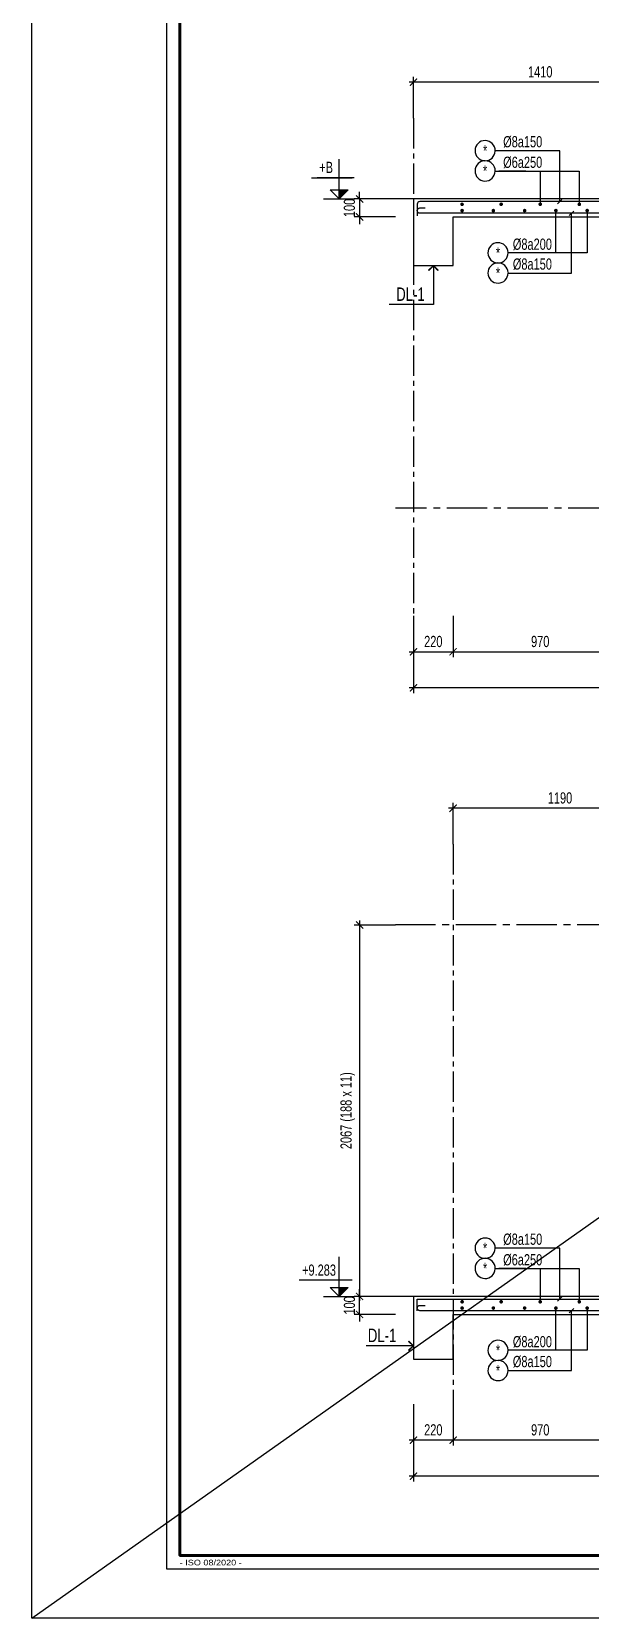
# Model space of a CAD drawing. Header units: millimetres. Extents: x -77370 to 109412, y -14880 to 214694.
# Drawn here: x 0 to 6216, y 106277 to 123934 of the extents above; entities that cross this region are included whole.
import ezdxf
from ezdxf.enums import TextEntityAlignment as Align

# ---------------------------------------------------------------- set-up
doc = ezdxf.new("R2010")
doc.units = ezdxf.units.MM
doc.header["$LTSCALE"] = 300
doc.header["$MEASUREMENT"] = 0
doc.header["$PDMODE"] = 66
doc.linetypes.add('CENTER2', pattern=[1.125, 0.75, -0.125, 0.125, -0.125])
doc.layers.get('0').update_dxf_attribs({"linetype": 'CONTINUOUS'})
doc.layers.get('DEFPOINTS').update_dxf_attribs({"linetype": 'CONTINUOUS'})
for name, color, linetype in [('CDC -TEXT KHUNG', 7, 'CONTINUOUS'), ('CDC-KHUNGTEN', 7, 'CONTINUOUS'), ('CDC.01.AXIS', 160, 'CENTER2'), ('CDC.02.DIM', 1, 'CONTINUOUS'), ('CDC.03.BORDER', 3, 'CONTINUOUS'), ('CDC.05.STEEL', 4, 'CONTINUOUS'), ('CDC.06.TEXT', 2, 'CONTINUOUS'), ('CDC.11.NOTE', 8, 'CONTINUOUS'), ('CDC.14.STEELNUM', 2, 'CONTINUOUS'), ('KCS_SNODE', 6, 'CONTINUOUS')]:
    doc.layers.add(name, color=color, linetype=linetype)
doc.layers.add('KCS_Plotter', color=11, linetype='CONTINUOUS', plot=False)
doc.styles.add('KCS_SMTEXT', font='arial.ttf', dxfattribs={"width": 0.7})
doc.styles.add('KT CDC', font='arial.ttf', dxfattribs={"width": 0.85, "height": 200})
doc.styles.add('SMTEXT', font='arial.ttf', dxfattribs={"width": 0.7})
doc.dimstyles.new('KCS_DIM25', dxfattribs={"dimscale": 2, "dimtxt": 62.5, "dimasz": 40, "dimexe": 30, "dimexo": 0, "dimgap": 25, "dimtad": 1, "dimdec": 0, "dimlfac": 0.5, "dimzin": 13, "dimdsep": 46, "dimtxsty": 'KCS_SMTEXT', "dimblk": 'ARCHTICK', "dimcen": 0, "dimdle": 25, "dimclrd": 1, "dimclre": 1, "dimclrt": 2, "dimadec": 0, "dimazin": 0, "dimtfac": 1, "dimtdec": 0, "dimtix": 1, "dimtmove": 2, "dimatfit": 3, "dimfxl": 1, "dimtolj": 1, "dimtzin": 13, "dimarcsym": 0})

# ---------------------------------------------------------------- blocks, each defined once
blk = doc.blocks.new('_ArchTick')
at = {"color": 0, "linetype": 'ByBlock', "const_width": 0.15}
blk.add_lwpolyline([(-0.5, -0.5), (0.5, 0.5)], dxfattribs=at)
blk = doc.blocks.new('*D255')
at = {"layer": 'CDC.02.DIM', "color": 1, "lineweight": -2, "transparency": 16777216}
for p, q in [((4049, 113992), (3589, 113992)), ((3649, 114042), (3649, 109809)), ((4049, 109859), (3589, 109859))]:
    blk.add_line(p, q, dxfattribs=at)
at = {"layer": 'DEFPOINTS', "color": 0, "transparency": 16777216}
for p in [(4049, 113992), (3649, 109859), (4049, 109859)]:
    blk.add_point(p, dxfattribs=at)
at = {"layer": 'CDC.02.DIM', "color": 1, "lineweight": -2, "transparency": 16777216, "xscale": 80, "yscale": 80, "zscale": 80}
for p, rotation in [((3649, 113992), 90), ((3649, 109859), 270)]:
    blk.add_blockref('_ArchTick', p, dxfattribs=dict(at, rotation=rotation))
at = {"layer": 'CDC.02.DIM', "color": 2, "transparency": 16777216, "insert": (3517, 111926), "char_height": 125, "attachment_point": 5, "rotation": 90, "style": 'KCS_SMTEXT'}
blk.add_mtext('\\A1;2067 (188 x 11)', dxfattribs=at)
blk = doc.blocks.new('*D260')
at = {"layer": 'CDC.02.DIM', "color": 1, "lineweight": -2, "transparency": 16777216}
for p, q in [((4249, 108659), (4249, 108199)), ((4689, 108659), (4689, 108199)), ((4739, 108259), (4199, 108259))]:
    blk.add_line(p, q, dxfattribs=at)
at = {"layer": 'DEFPOINTS', "color": 0, "transparency": 16777216}
for p in [(4249, 108659), (4689, 108659), (4249, 108259)]:
    blk.add_point(p, dxfattribs=at)
at = {"layer": 'CDC.02.DIM', "color": 1, "lineweight": -2, "transparency": 16777216, "xscale": 80, "yscale": 80, "zscale": 80, "rotation": 180}
blk.add_blockref('_ArchTick', (4249, 108259), dxfattribs=at)
at = {"layer": 'CDC.02.DIM', "color": 1, "lineweight": -2, "transparency": 16777216, "xscale": 80, "yscale": 80, "zscale": 80}
blk.add_blockref('_ArchTick', (4689, 108259), dxfattribs=at)
at = {"layer": 'CDC.02.DIM', "color": 2, "transparency": 16777216, "insert": (4469, 108373), "char_height": 125, "attachment_point": 5, "style": 'KCS_SMTEXT'}
blk.add_mtext('\\A1;220', dxfattribs=at)
blk = doc.blocks.new('*D268')
at = {"layer": 'CDC.02.DIM', "color": 1, "lineweight": -2, "transparency": 16777216}
for p, q in [((4689, 114892), (4689, 115352)), ((7069, 114892), (7069, 115352)), ((7119, 115292), (4639, 115292))]:
    blk.add_line(p, q, dxfattribs=at)
at = {"layer": 'DEFPOINTS', "color": 0, "transparency": 16777216}
for p in [(4689, 115292), (4689, 114892, 0), (7069, 114892, 0)]:
    blk.add_point(p, dxfattribs=at)
at = {"layer": 'CDC.02.DIM', "color": 1, "lineweight": -2, "transparency": 16777216, "xscale": 80, "yscale": 80, "zscale": 80, "rotation": 180}
blk.add_blockref('_ArchTick', (4689, 115292), dxfattribs=at)
at = {"layer": 'CDC.02.DIM', "color": 1, "lineweight": -2, "transparency": 16777216, "xscale": 80, "yscale": 80, "zscale": 80}
blk.add_blockref('_ArchTick', (7069, 115292), dxfattribs=at)
at = {"layer": 'CDC.02.DIM', "color": 2, "transparency": 16777216, "insert": (5879, 115406), "char_height": 125, "attachment_point": 5, "style": 'KCS_SMTEXT'}
blk.add_mtext('\\A1;1190', dxfattribs=at)
blk = doc.blocks.new('*D271')
at = {"layer": 'CDC.02.DIM', "color": 1, "lineweight": -2, "transparency": 16777216}
for p, q in [((4249, 122973), (4249, 123433)), ((7069, 122973), (7069, 123433)), ((7119, 123373), (4199, 123373))]:
    blk.add_line(p, q, dxfattribs=at)
at = {"layer": 'DEFPOINTS', "color": 0, "transparency": 16777216}
for p in [(4249, 123373), (4249, 122973), (7069, 122973)]:
    blk.add_point(p, dxfattribs=at)
at = {"layer": 'CDC.02.DIM', "color": 1, "lineweight": -2, "transparency": 16777216, "xscale": 80, "yscale": 80, "zscale": 80, "rotation": 180}
blk.add_blockref('_ArchTick', (4249, 123373), dxfattribs=at)
at = {"layer": 'CDC.02.DIM', "color": 1, "lineweight": -2, "transparency": 16777216, "xscale": 80, "yscale": 80, "zscale": 80}
blk.add_blockref('_ArchTick', (7069, 123373), dxfattribs=at)
at = {"layer": 'CDC.02.DIM', "color": 2, "transparency": 16777216, "insert": (5659, 123487), "char_height": 125, "attachment_point": 5, "style": 'KCS_SMTEXT'}
blk.add_mtext('\\A1;1410', dxfattribs=at)
blk = doc.blocks.new('*D281')
at = {"layer": 'CDC.02.DIM', "color": 1, "lineweight": -2, "transparency": 16777216}
for p, q in [((4689, 108659), (4689, 108199)), ((6629, 108659), (6629, 108199)), ((6679, 108259), (4639, 108259))]:
    blk.add_line(p, q, dxfattribs=at)
at = {"layer": 'DEFPOINTS', "color": 0, "transparency": 16777216}
for p in [(4689, 108659), (6629, 108659), (4689, 108259)]:
    blk.add_point(p, dxfattribs=at)
at = {"layer": 'CDC.02.DIM', "color": 1, "lineweight": -2, "transparency": 16777216, "xscale": 80, "yscale": 80, "zscale": 80, "rotation": 180}
blk.add_blockref('_ArchTick', (4689, 108259), dxfattribs=at)
at = {"layer": 'CDC.02.DIM', "color": 1, "lineweight": -2, "transparency": 16777216, "xscale": 80, "yscale": 80, "zscale": 80}
blk.add_blockref('_ArchTick', (6629, 108259), dxfattribs=at)
at = {"layer": 'CDC.02.DIM', "color": 2, "transparency": 16777216, "insert": (5659, 108373), "char_height": 125, "attachment_point": 5, "style": 'KCS_SMTEXT'}
blk.add_mtext('\\A1;970', dxfattribs=at)
blk = doc.blocks.new('*D284')
at = {"layer": 'CDC.02.DIM', "color": 1, "lineweight": -2, "transparency": 16777216}
for p, q in [((4249, 117433), (4249, 116973)), ((4689, 117433), (4689, 116973)), ((4199, 117033), (4739, 117033))]:
    blk.add_line(p, q, dxfattribs=at)
at = {"layer": 'DEFPOINTS', "color": 0, "transparency": 16777216}
for p in [(4249, 117433), (4689, 117433), (4689, 117033)]:
    blk.add_point(p, dxfattribs=at)
at = {"layer": 'CDC.02.DIM', "color": 1, "lineweight": -2, "transparency": 16777216, "xscale": 80, "yscale": 80, "zscale": 80, "rotation": 180}
blk.add_blockref('_ArchTick', (4249, 117033), dxfattribs=at)
at = {"layer": 'CDC.02.DIM', "color": 1, "lineweight": -2, "transparency": 16777216, "xscale": 80, "yscale": 80, "zscale": 80}
blk.add_blockref('_ArchTick', (4689, 117033), dxfattribs=at)
at = {"layer": 'CDC.02.DIM', "color": 2, "transparency": 16777216, "insert": (4469, 117147), "char_height": 125, "attachment_point": 5, "style": 'KCS_SMTEXT'}
blk.add_mtext('\\A1;220', dxfattribs=at)
blk = doc.blocks.new('*D285')
at = {"layer": 'CDC.02.DIM', "color": 1, "lineweight": -2, "transparency": 16777216}
for p, q in [((4689, 117433), (4689, 116973)), ((6629, 117433), (6629, 116973)), ((4639, 117033), (6679, 117033))]:
    blk.add_line(p, q, dxfattribs=at)
at = {"layer": 'DEFPOINTS', "color": 0, "transparency": 16777216}
for p in [(4689, 117433), (6629, 117433), (6629, 117033)]:
    blk.add_point(p, dxfattribs=at)
at = {"layer": 'CDC.02.DIM', "color": 1, "lineweight": -2, "transparency": 16777216, "xscale": 80, "yscale": 80, "zscale": 80, "rotation": 180}
blk.add_blockref('_ArchTick', (4689, 117033), dxfattribs=at)
at = {"layer": 'CDC.02.DIM', "color": 1, "lineweight": -2, "transparency": 16777216, "xscale": 80, "yscale": 80, "zscale": 80}
blk.add_blockref('_ArchTick', (6629, 117033), dxfattribs=at)
at = {"layer": 'CDC.02.DIM', "color": 2, "transparency": 16777216, "insert": (5659, 117147), "char_height": 125, "attachment_point": 5, "style": 'KCS_SMTEXT'}
blk.add_mtext('\\A1;970', dxfattribs=at)
blk = doc.blocks.new('*D286')
at = {"layer": 'CDC.02.DIM', "color": 1, "lineweight": -2, "transparency": 16777216}
for p, q in [((4049, 109859), (3589, 109859)), ((3649, 109859), (3649, 109939)), ((3649, 109659), (3649, 109859)), ((4049, 109659), (3589, 109659)), ((3649, 109659), (3649, 109579))]:
    blk.add_line(p, q, dxfattribs=at)
at = {"layer": 'DEFPOINTS', "color": 0, "transparency": 16777216}
for p in [(3649, 109859), (4049, 109859, 0), (4049, 109659, 0)]:
    blk.add_point(p, dxfattribs=at)
at = {"layer": 'CDC.02.DIM', "color": 1, "lineweight": -2, "transparency": 16777216, "xscale": 80, "yscale": 80, "zscale": 80}
for p, rotation in [((3649, 109859), 270), ((3649, 109659), 90)]:
    blk.add_blockref('_ArchTick', p, dxfattribs=dict(at, rotation=rotation))
at = {"layer": 'CDC.02.DIM', "color": 2, "transparency": 16777216, "insert": (3536, 109759), "char_height": 125, "attachment_point": 5, "rotation": 90, "style": 'KCS_SMTEXT'}
blk.add_mtext('\\A1;100', dxfattribs=at)
blk = doc.blocks.new('*D289')
at = {"layer": 'CDC.02.DIM', "color": 1, "lineweight": -2, "transparency": 16777216}
for p, q in [((4049, 122073), (3589, 122073)), ((3649, 122073), (3649, 122153)), ((3649, 122073), (3649, 121873)), ((4049, 121873), (3589, 121873)), ((3649, 121873), (3649, 121793))]:
    blk.add_line(p, q, dxfattribs=at)
at = {"layer": 'DEFPOINTS', "color": 0, "transparency": 16777216}
for p in [(4049, 122073, 0), (3649, 121873), (4049, 121873, 0)]:
    blk.add_point(p, dxfattribs=at)
at = {"layer": 'CDC.02.DIM', "color": 1, "lineweight": -2, "transparency": 16777216, "xscale": 80, "yscale": 80, "zscale": 80}
for p, rotation in [((3649, 122073), 270), ((3649, 121873), 90)]:
    blk.add_blockref('_ArchTick', p, dxfattribs=dict(at, rotation=rotation))
at = {"layer": 'CDC.02.DIM', "color": 2, "transparency": 16777216, "insert": (3536, 121973), "char_height": 125, "attachment_point": 5, "rotation": 90, "style": 'KCS_SMTEXT'}
blk.add_mtext('\\A1;100', dxfattribs=at)
blk = doc.blocks.new('*D290')
at = {"layer": 'CDC.02.DIM', "color": 1, "lineweight": -2, "transparency": 16777216}
for p, q in [((4249, 117433), (4249, 116573)), ((15449, 117433), (15449, 116573)), ((15499, 116633), (4199, 116633))]:
    blk.add_line(p, q, dxfattribs=at)
at = {"layer": 'DEFPOINTS', "color": 0, "transparency": 16777216}
for p in [(4249, 117433, 0), (15449, 117433, 0), (4249, 116633)]:
    blk.add_point(p, dxfattribs=at)
at = {"layer": 'CDC.02.DIM', "color": 1, "lineweight": -2, "transparency": 16777216, "xscale": 80, "yscale": 80, "zscale": 80, "rotation": 180}
blk.add_blockref('_ArchTick', (4249, 116633), dxfattribs=at)
at = {"layer": 'CDC.02.DIM', "color": 1, "lineweight": -2, "transparency": 16777216, "xscale": 80, "yscale": 80, "zscale": 80}
blk.add_blockref('_ArchTick', (15449, 116633), dxfattribs=at)
at = {"layer": 'CDC.02.DIM', "color": 2, "transparency": 16777216, "insert": (9849, 116747), "char_height": 125, "attachment_point": 5, "style": 'KCS_SMTEXT'}
blk.add_mtext('\\A1;5600', dxfattribs=at)
blk = doc.blocks.new('*D291')
at = {"layer": 'CDC.02.DIM', "color": 1, "lineweight": -2, "transparency": 16777216}
for p, q in [((4249, 108659), (4249, 107799)), ((15449, 108659), (15449, 107799)), ((15499, 107859), (4199, 107859))]:
    blk.add_line(p, q, dxfattribs=at)
at = {"layer": 'DEFPOINTS', "color": 0, "transparency": 16777216}
for p in [(4249, 108659), (15449, 108659), (4249, 107859)]:
    blk.add_point(p, dxfattribs=at)
at = {"layer": 'CDC.02.DIM', "color": 1, "lineweight": -2, "transparency": 16777216, "xscale": 80, "yscale": 80, "zscale": 80, "rotation": 180}
blk.add_blockref('_ArchTick', (4249, 107859), dxfattribs=at)
at = {"layer": 'CDC.02.DIM', "color": 1, "lineweight": -2, "transparency": 16777216, "xscale": 80, "yscale": 80, "zscale": 80}
blk.add_blockref('_ArchTick', (15449, 107859), dxfattribs=at)
at = {"layer": 'CDC.02.DIM', "color": 2, "transparency": 16777216, "insert": (9849, 107973), "char_height": 125, "attachment_point": 5, "style": 'KCS_SMTEXT'}
blk.add_mtext('\\A1;5600', dxfattribs=at)
blk = doc.blocks.new('Khung tên chuẩn')
at = {"layer": 'CDC-KHUNGTEN', "color": 8}
blk.add_lwpolyline([(75096, 1100), (83000, 1100), (83000, 58300), (3000, 58300), (3000, 1100), (75096, 1100)], dxfattribs=at)
at = {"layer": 'CDC-KHUNGTEN', "color": 255, "lineweight": 60}
blk.add_lwpolyline([(74900, 1400), (74900, 58000), (3300, 58000), (3300, 1400), (74900, 1400)], close=True, dxfattribs=at)
at = {"layer": 'DEFPOINTS', "color": 1, "ltscale": 0.2}
blk.add_lwpolyline([(0, 0), (0, 59400), (84100, 59400), (84100, 0), (0, 0)], close=True, dxfattribs=at)
at = {"layer": 'CDC -TEXT KHUNG', "color": 6, "style": 'KT CDC', "width": 1.15}
blk.add_text('- ISO 08/2020 -', height=125.69, dxfattribs=at).set_placement((3294, 1177))

msp = doc.modelspace()

# ---------------------------------------------------------------- linework, layer by layer
at = {"layer": 'CDC.01.AXIS', "ltscale": 1.5}
for p, q in [((4249.4, 122973.2), (4249.4, 117433.2, 0)), ((4689.4, 114892.5), (4689.4, 108659.1, 0))]:
    msp.add_line(p, q, dxfattribs=at)
at = {"layer": 'CDC.01.AXIS', "ltscale": 2}
for p, q in [((15869.4, 122073.2), (4049.4, 122073.2)), ((15869.4, 118633.2), (4049.4, 118633.2)), ((15969.4, 113992.5), (4049.4, 113992.5, 0)), ((15869.4, 109859.1, 0), (4049.4, 109859.1, 0))]:
    msp.add_line(p, q, dxfattribs=at)
at = {"layer": 'CDC.02.DIM', "color": 1, "linetype": 'ByBlock'}
for p, q in [((3421.2, 122073.2), (3421.2, 122514.4)), ((3113.2, 122306.8), (3565.1, 122306.8)), ((3588.5, 122306.8), (3176.7, 122306.8)), ((3248, 122073.2), (3594.4, 122073.2)), ((3320.6, 122173.9), (3521.9, 122173.9)), ((3421.2, 122073.2), (3320.6, 122173.9)), ((3421.2, 122073.2), (3521.9, 122173.9)), ((3421.2, 109859.1, 0), (3421.2, 110300.3, 0)), ((2975.9, 110042.7, 0), (3565.1, 110042.7, 0)), ((3248, 109859.1, 0), (3594.4, 109859.1, 0)), ((3320.6, 109959.8, 0), (3521.9, 109959.8, 0)), ((3421.2, 109859.1, 0), (3320.6, 109959.8, 0)), ((3421.2, 109859.1, 0), (3521.9, 109959.8, 0))]:
    msp.add_line(p, q, dxfattribs=at)
at = {"layer": 'CDC.02.DIM'}
for points in [[(3521.9, 122173.9), (3421.2, 122073.2), (3421.2, 122173.9)], [(3521.9, 109959.8, 0), (3421.2, 109859.1, 0), (3421.2, 109959.8, 0)]]:
    msp.add_solid(points, dxfattribs=at)
at = {"layer": 'CDC.03.BORDER'}
for p, q in [((7069.4, 122073.2, 0), (4249.4, 122073.2, 0)), ((7069.4, 109859.1, 0), (4249.4, 109859.1, 0)), ((4689.4, 109659.1, 0), (6629.4, 109659.1, 0))]:
    msp.add_line(p, q, dxfattribs=at)
at = {"layer": 'CDC.03.BORDER', "elevation": 0}
for points in [[(4249.4, 122073.2), (4249.4, 121333.2), (4689.4, 121333.2), (4689.4, 121873.2), (6629.4, 121873.2), (6629.4, 121233.2)], [(4249.4, 109859.1), (4249.4, 109159.1), (4689.4, 109159.1), (4689.4, 109659.1)]]:
    msp.add_lwpolyline(points, dxfattribs=at)
at = {"layer": 'CDC.05.STEEL'}
for p, q in [((4289.4, 109699.1, 0), (4289.4, 109829.1, 0)), ((4289.4, 109829.1, 0), (7029.4, 109829.1, 0))]:
    msp.add_line(p, q, dxfattribs=at)
at = {"layer": 'CDC.05.STEEL', "elevation": 0}
for points in [[(7029.4, 121883.2), (7029.4, 122013.2, 0.4142137), (6999.4, 122043.2), (4319.4, 122043.2, 0.4142132), (4289.4, 122013.2), (4289.4, 121883.2)], [(6939.4, 121973.2), (6999.4, 121973.2, -1), (6999.4, 121913.2), (4319.3, 121913.2, -1), (4319.3, 121973.2), (4379.3, 121973.2)], [(6939.4, 109759.1), (6999.4, 109759.1, -1), (6999.4, 109699.1), (4319.3, 109699.1, -1), (4319.3, 109759.1), (4379.3, 109759.1)]]:
    msp.add_lwpolyline(points, format="xyb", dxfattribs=at)
at = {"layer": 'CDC.11.NOTE'}
for p, q in [((5158.1, 122383.4), (6093.7, 122383.4)), ((5659, 122383.4), (5659, 122013.4, 0)), ((6093.7, 122383.4), (6093.7, 122013.4, 0)), ((5158.1, 110169.3), (6093.7, 110169.3)), ((5659, 110169.3), (5659, 109799.3, 0)), ((6093.7, 110169.3), (6093.7, 109799.3, 0))]:
    msp.add_line(p, q, dxfattribs=at)
at = {"layer": 'CDC.11.NOTE', "elevation": 0}
for points in [[(5876.6, 122043.3), (5876.6, 122608.3), (5158.1, 122608.3)], [(5498.3, 122383.4), (5198.1, 122383.4)], [(5851.8, 122018.6), (5901.3, 122068.1)], [(6181.4, 121943.2), (6181.4, 121473.2), (5301.6, 121473.2)], [(5301.6, 121248.2), (6008.1, 121248.2), (6008.1, 121913.2)], [(5833.4, 121473.2), (5833.4, 121943.2)], [(5982.7, 121888.5), (6032.2, 121938)], [(4469.4, 121333.2), (4416.4, 121280.2), (4419.9, 121276.7), (4469.4, 121328.2), (4518.9, 121276.7), (4522.5, 121280.2), (4469.4, 121333.2), (4469.4, 120896.4), (3976.1, 120896.4)], [(5876.6, 109829.2), (5876.6, 110394.2), (5158.1, 110394.2)], [(5498.3, 110169.3), (5198.1, 110169.3)], [(5851.8, 109804.5), (5901.3, 109854)], [(6181.4, 109729.1), (6181.4, 109259.1), (5301.6, 109259.1)], [(5301.6, 109034.1), (6008.1, 109034.1), (6008.1, 109699.1)], [(5833.4, 109259.1), (5833.4, 109729.1)], [(5982.7, 109674.4), (6032.2, 109723.9)], [(4249.4, 109309.1), (4196.4, 109256.1), (4192.9, 109259.6), (4244.4, 109309.1), (4192.9, 109358.6), (4196.4, 109362.2), (4249.4, 109309.1), (3720.5, 109309.1)]]:
    msp.add_lwpolyline(points, dxfattribs=at)
at = {"layer": 'CDC.14.STEELNUM', "color": 8}
for centre, start, end in [((5045.6, 122609.8), 0, 357.70756), ((5045.6, 122384.8), 0, 357.70756), ((5189.1, 121473.2), 2.29244, 0), ((5189.1, 121248.2), 2.29244, 0), ((5045.6, 110395.7), 0, 357.70756), ((5045.6, 110170.7), 0, 357.70756), ((5189.1, 109259.1), 2.29244, 0), ((5189.1, 109034.1), 2.29244, 0)]:
    msp.add_arc(centre, 112.5, start, end, dxfattribs=at)
at = {"layer": 'KCS_Plotter'}
msp.add_line((0, 106277), (42050, 135977), dxfattribs=at)
at = {"layer": 'KCS_SNODE', "const_width": 20, "elevation": 0}
for points in [[(4783.4, 122021.2, 1), (4795.4, 122005.2, 1)], [(5218.2, 122021.3, 1), (5230.2, 122005.3, 1)], [(5653, 122021.4, 1), (5665, 122005.4, 1)], [(6087.7, 122021.4, 1), (6099.7, 122005.4, 1)], [(4795.4, 121935.2, 1), (4783.4, 121951.2, 1)], [(5143.4, 121935.2, 1), (5131.4, 121951.2, 1)], [(5491.4, 121935.2, 1), (5479.4, 121951.2, 1)], [(5839.4, 121935.2, 1), (5827.4, 121951.2, 1)], [(6187.4, 121935.2, 1), (6175.4, 121951.2, 1)], [(4783.4, 109807.1, 1), (4795.4, 109791.1, 1)], [(4795.4, 109721.1, 1), (4783.4, 109737.1, 1)], [(5143.4, 109721.1, 1), (5131.4, 109737.1, 1)], [(5218.2, 109807.2, 1), (5230.2, 109791.2, 1)], [(5491.4, 109721.1, 1), (5479.4, 109737.1, 1)], [(5653, 109807.3, 1), (5665, 109791.3, 1)], [(5839.4, 109721.1, 1), (5827.4, 109737.1, 1)], [(6087.7, 109807.3, 1), (6099.7, 109791.3, 1)], [(6187.4, 109721.1, 1), (6175.4, 109737.1, 1)]]:
    msp.add_lwpolyline(points, format="xyb", close=True, dxfattribs=at)

# ---------------------------------------------------------------- block references
at = {"xscale": 0.5000000002619345, "yscale": 0.5000000002619345, "zscale": 0.5000000002619345}
msp.add_blockref('Khung tên chuẩn', (0, 106277), dxfattribs=at)

# ---------------------------------------------------------------- texts
at = {"layer": 'CDC.02.DIM', "color": 2, "linetype": 'ByBlock', "style": 'KCS_SMTEXT', "width": 0.7}
for s, p in [('+B', (3199.8, 122361.6)), ('+9.283', (3008.5, 110089.3, 0))]:
    msp.add_text(s, height=125, dxfattribs=at).set_placement(p)
at = {"layer": 'CDC.06.TEXT', "color": 2, "linetype": 'ByBlock', "style": 'KCS_SMTEXT', "width": 0.7}
for s, p in [('%%C8a150', (5464, 122710)), ('%%C6a250', (5464, 122481.2)), ('%%C8a200', (5571.8, 121569.6)), ('%%C8a150', (5571.8, 121348.4)), ('%%C8a150', (5464, 110495.9)), ('%%C6a250', (5464, 110267.1)), ('%%C8a200', (5571.8, 109355.5)), ('%%C8a150', (5571.8, 109134.3))]:
    msp.add_text(s, height=125, dxfattribs=at).set_placement(p, align=Align.MIDDLE)
at = {"layer": 'CDC.06.TEXT', "width": 0.7}
for style, p in [('KCS_SMTEXT', (4215.2, 121012.6)), ('SMTEXT', (3899.4, 109425.3, 0))]:
    msp.add_text('DL-1', height=150, dxfattribs=dict(at, style=style)).set_placement(p, align=Align.MIDDLE)
at = {"layer": 'CDC.14.STEELNUM', "linetype": 'ByBlock', "style": 'KCS_SMTEXT', "width": 0.7}
for p in [(5045.6, 122609.8), (5045.6, 122384.8), (5189.1, 121473.2), (5189.1, 121248.2), (5045.6, 110395.7), (5045.6, 110170.7), (5189.1, 109259.1), (5189.1, 109034.1)]:
    msp.add_text('*', height=125, dxfattribs=at).set_placement(p, align=Align.MIDDLE)

# ---------------------------------------------------------------- dimensions: what is measured, and where the dimension line sits
at = {"layer": 'CDC.02.DIM'}
for base, p1, p2, picture, middle in [((4249.4, 123373.2), (7069.4, 122973.2), (4249.4, 122973.2), '*D271', (5659.4, 123487.1)), ((4689.4, 115292.5), (7069.4, 114892.5), (4689.4, 114892.5), '*D268', (5879.4, 115406.3)), ((4249.4, 108259.1, 0), (4689.4, 108659.1, 0), (4249.4, 108659.1, 0), '*D260', (4469.4, 108373, 0))]:
    dim = msp.add_linear_dim(base=base, p1=p1, p2=p2, dimstyle='KCS_DIM25', dxfattribs=at)
    dim.commit()
    dim.dimension.update_dxf_attribs({"geometry": picture, "text_midpoint": middle})
for base, p1, p2, angle, picture, middle in [((3649.4, 121873.2), (4049.4, 122073.2, 0), (4049.4, 121873.2, 0), 90, '*D289', (3535.6, 121973.2)), ((4689.5, 117033.2), (4249.5, 117433.2), (4689.5, 117433.2), 180, '*D284', (4469.5, 117147.1)), ((4249.5, 116633.2, 0), (15449.4, 117433.2, 0), (4249.5, 117433.2, 0), 180, '*D290', (9849.4, 116747.1, 0)), ((6629.5, 117033.2), (4689.5, 117433.2), (6629.5, 117433.2), 180, '*D285', (5659.5, 117147.1)), ((3649.4, 109859.1, 0), (4049.4, 109659.1, 0), (4049.4, 109859.1, 0), 90, '*D286', (3535.6, 109759.1, 0)), ((4249.4, 107859.1, 0), (15449.4, 108659.1, 0), (4249.4, 108659.1, 0), 180, '*D291', (9849.4, 107973, 0)), ((4689.4, 108259.1, 0), (6629.4, 108659.1, 0), (4689.4, 108659.1, 0), 180, '*D281', (5659.4, 108373, 0))]:
    dim = msp.add_linear_dim(base=base, p1=p1, p2=p2, angle=angle, dimstyle='KCS_DIM25', dxfattribs=at)
    dim.commit()
    dim.dimension.update_dxf_attribs({"geometry": picture, "text_midpoint": middle})
dim = msp.add_linear_dim(base=(3649.4, 109859.1, 0), p1=(4049.4, 113992.5, 0), p2=(4049.4, 109859.1, 0), angle=90, text='<> (188 x 11)', dimstyle='KCS_DIM25', dxfattribs=at)
dim.commit()
dim.dimension.update_dxf_attribs({"geometry": '*D255', "text_midpoint": (3517.5, 111925.8, 0)})

doc.saveas('drawing.dxf')
